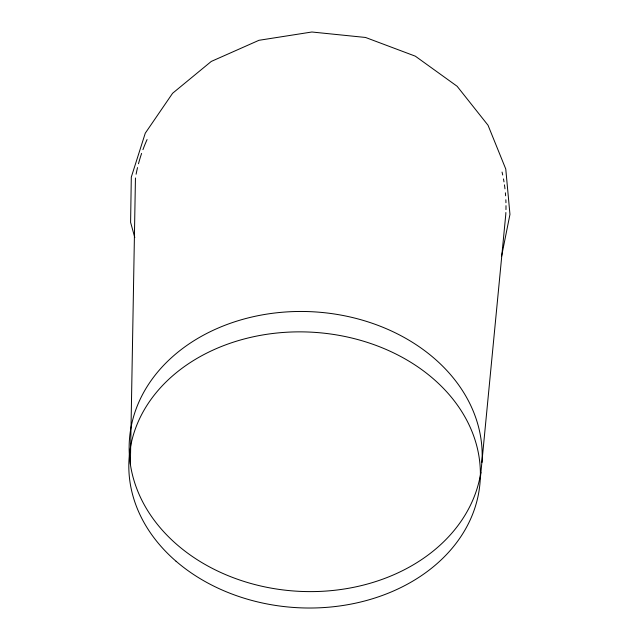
<?xml version="1.0" encoding="UTF-8"?>
<svg xmlns="http://www.w3.org/2000/svg" width="640" height="640" viewBox="0 0 640 640"><rect width="100%" height="100%" fill="white"/><g stroke="black" fill="none" stroke-linecap="round" stroke-linejoin="round"><path stroke-width="0.96" d="M130.368 464.224L135.448 177.984M480.288 478.816L505.776 214.472A186.328 167.84 3.3 0 0 505.864 212.528M501.512 256.6L509.96 214.384L505.768 169.024L488.032 125.248L457.112 86.264L415.32 56.168L365.536 37.464L311.88 32L258.968 40.296L211.272 61.432L172.592 93.28L145.272 133.184L131.304 177.08L130.6 222.376L134.808 237.552M136.112 174.208A186.328 167.84 3.3 0 1 137.528 167.576M138.48 163.784A186.328 167.84 3.3 0 1 141.608 153.408M142.936 149.672A186.328 167.84 3.3 0 1 147.072 139.576M502.056 172.072A186.328 167.84 3.3 0 1 502.704 175M503.48 178.928A186.328 167.84 3.3 0 1 503.992 181.888M504.448 184.856A186.328 167.84 3.3 0 1 504.96 188.832M505.376 192.808A186.328 167.84 3.3 0 1 505.616 195.784M505.84 199.752A186.328 167.84 3.3 0 1 505.944 202.72M505.984 205.68A186.328 167.84 3.3 0 1 505.96 209.608M480.864 472.28A176.624 139.936 3.3 0 1 202.792 563.128A176.624 139.936 3.3 0 1 229.112 323.728A176.624 139.936 3.3 0 1 481.952 462.448M176.048 561.24A175.904 137.944 3.3 0 0 472.728 513.96A175.904 137.944 3.3 0 0 265.08 334.568A175.904 137.944 3.3 0 0 176.048 561.24"/></g></svg>
